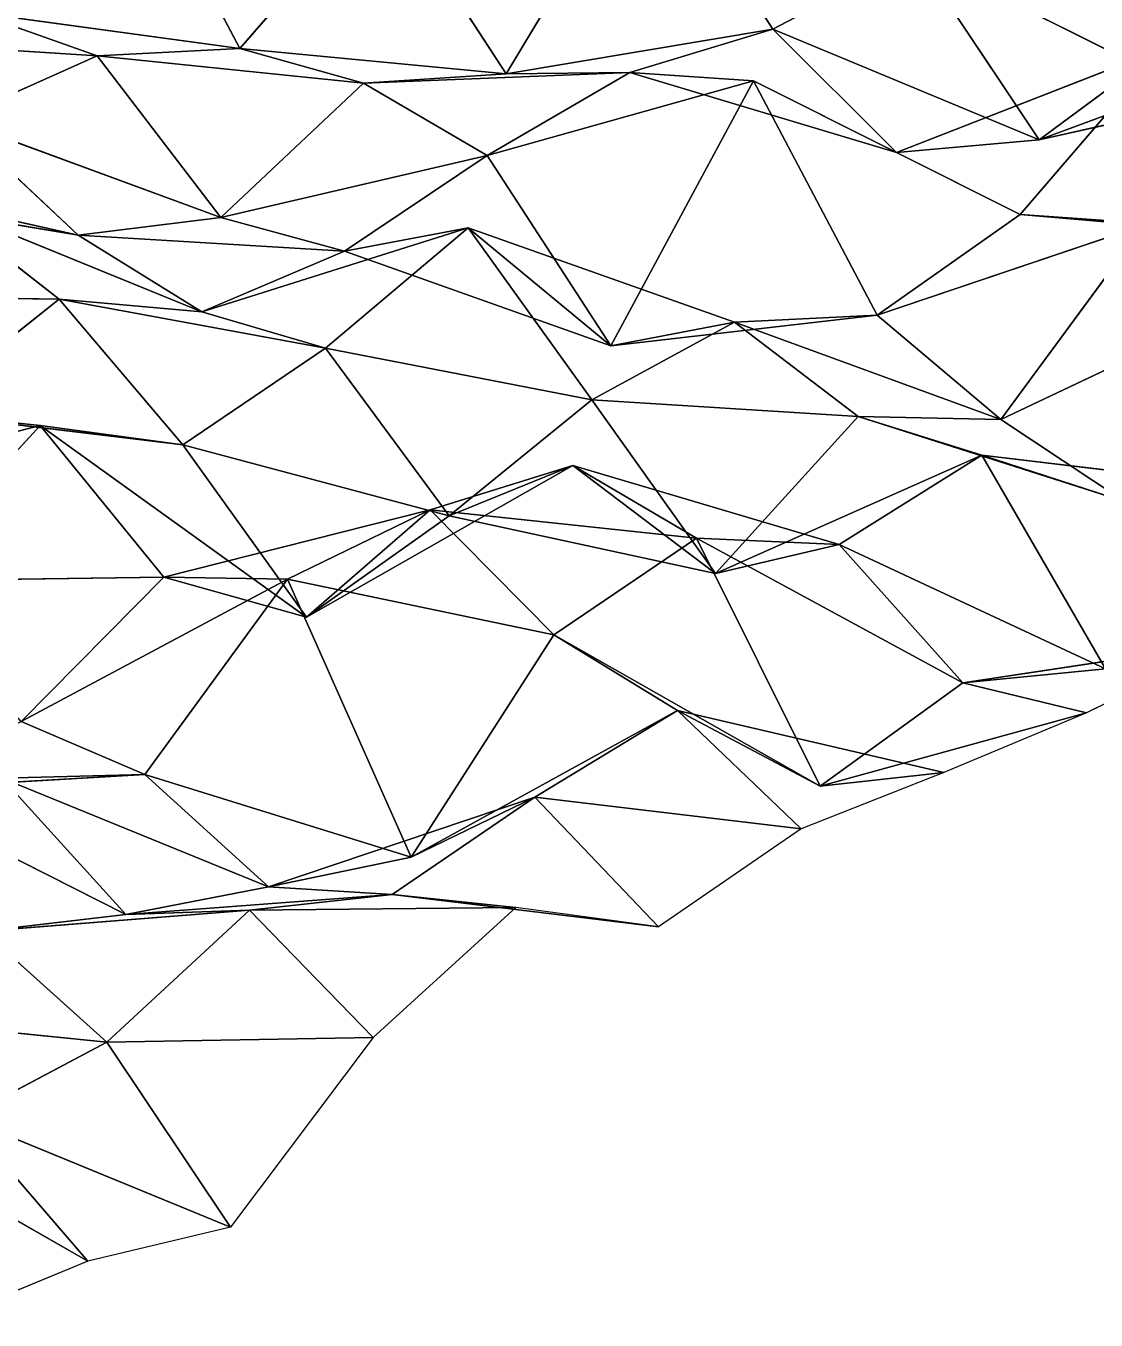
# Model space of a CAD drawing. Header units: metres. Extents: x -3703 to 431, y -1555 to 134.
# Drawn here: x -862.7 to -762.1, y -479.2 to -357.5 of the extents above; entities that cross this region are included whole.
import ezdxf

# ---------------------------------------------------------------- set-up
doc = ezdxf.new("R2010")
doc.units = ezdxf.units.M

msp = doc.modelspace()

# ---------------------------------------------------------------- linework, layer by layer
for p, q in [((-854.17804, -337.59613, -2454.093), (-842.5504, -359.66296, -2489.4854)), ((-842.5504, -359.66296, -2489.4854), (-854.17804, -337.59613, -2454.093)), ((-804.0901, -339.72977, -2479.2786), (-817.5065, -362.02942, -2501.7874)), ((-817.5065, -362.02942, -2501.7874), (-804.0901, -339.72977, -2479.2786)), ((-804.0901, -339.72977, -2479.2786), (-792.4625, -357.84482, -2515.5544)), ((-792.4625, -357.84482, -2515.5544), (-804.0901, -339.72977, -2479.2786)), ((-829.13403, -344.16794, -2465.4548), (-842.5504, -359.66296, -2489.4854)), ((-842.5504, -359.66296, -2489.4854), (-829.13403, -344.16794, -2465.4548)), ((-829.13403, -344.16794, -2465.4548), (-817.5065, -362.02942, -2501.7874)), ((-817.5065, -362.02942, -2501.7874), (-829.13403, -344.16794, -2465.4548)), ((-779.04614, -350.78363, -2489.638), (-792.4625, -357.84482, -2515.5544)), ((-792.4625, -357.84482, -2515.5544), (-779.04614, -350.78363, -2489.638)), ((-754.0022, -363.28342, -2499.674), (-779.04614, -350.78363, -2489.638)), ((-779.04614, -350.78363, -2489.638), (-767.4186, -368.21982, -2526.0657)), ((-767.4186, -368.21982, -2526.0657), (-779.04614, -350.78363, -2489.638)), ((-779.04614, -350.78363, -2489.638), (-754.0022, -363.28342, -2499.674)), ((-842.5504, -359.66296, -2489.4854), (-867.5944, -356.24582, -2477.4182)), ((-867.5944, -356.24582, -2477.4182), (-855.9668, -360.33994, -2516.8296)), ((-855.9668, -360.33994, -2516.8296), (-867.5944, -356.24582, -2477.4182)), ((-867.5944, -356.24582, -2477.4182), (-842.5504, -359.66296, -2489.4854)), ((-855.9668, -360.33994, -2516.8296), (-881.0108, -358.7479, -2504.3545)), ((-881.0108, -358.7479, -2504.3545), (-855.9668, -360.33994, -2516.8296)), ((-792.4625, -357.84482, -2515.5544), (-817.5065, -362.02942, -2501.7874)), ((-817.5065, -362.02942, -2501.7874), (-792.4625, -357.84482, -2515.5544)), ((-792.4625, -357.84482, -2515.5544), (-805.8789, -361.9042, -2542.1423)), ((-805.8789, -361.9042, -2542.1423), (-792.4625, -357.84482, -2515.5544)), ((-767.4186, -368.21982, -2526.0657), (-792.4625, -357.84482, -2515.5544)), ((-792.4625, -357.84482, -2515.5544), (-780.83496, -369.43094, -2553.2905)), ((-780.83496, -369.43094, -2553.2905), (-792.4625, -357.84482, -2515.5544)), ((-792.4625, -357.84482, -2515.5544), (-767.4186, -368.21982, -2526.0657)), ((-842.5504, -359.66296, -2489.4854), (-855.9668, -360.33994, -2516.8296)), ((-855.9668, -360.33994, -2516.8296), (-842.5504, -359.66296, -2489.4854)), ((-817.5065, -362.02942, -2501.7874), (-842.5504, -359.66296, -2489.4854)), ((-842.5504, -359.66296, -2489.4854), (-830.92285, -362.923, -2529.0833)), ((-830.92285, -362.923, -2529.0833), (-842.5504, -359.66296, -2489.4854)), ((-842.5504, -359.66296, -2489.4854), (-817.5065, -362.02942, -2501.7874)), ((-755.79095, -359.6537, -2568.3079), (-780.83496, -369.43094, -2553.2905)), ((-780.83496, -369.43094, -2553.2905), (-755.79095, -359.6537, -2568.3079)), ((-755.79095, -359.6537, -2568.3079), (-769.20734, -375.2368, -2592.3188)), ((-769.20734, -375.2368, -2592.3188), (-755.79095, -359.6537, -2568.3079)), ((-767.4186, -368.21982, -2526.0657), (-755.79095, -359.6537, -2568.3079)), ((-755.79095, -359.6537, -2568.3079), (-767.4186, -368.21982, -2526.0657)), ((-855.9668, -360.33994, -2516.8296), (-869.3832, -366.3364, -2542.9841)), ((-869.3832, -366.3364, -2542.9841), (-855.9668, -360.33994, -2516.8296)), ((-830.92285, -362.923, -2529.0833), (-855.9668, -360.33994, -2516.8296)), ((-855.9668, -360.33994, -2516.8296), (-844.33923, -375.5303, -2553.7595)), ((-844.33923, -375.5303, -2553.7595), (-855.9668, -360.33994, -2516.8296)), ((-855.9668, -360.33994, -2516.8296), (-830.92285, -362.923, -2529.0833)), ((-805.8789, -361.9042, -2542.1423), (-830.92285, -362.923, -2529.0833)), ((-830.92285, -362.923, -2529.0833), (-805.8789, -361.9042, -2542.1423)), ((-817.5065, -362.02942, -2501.7874), (-830.92285, -362.923, -2529.0833)), ((-830.92285, -362.923, -2529.0833), (-817.5065, -362.02942, -2501.7874)), ((-805.8789, -361.9042, -2542.1423), (-819.2953, -369.71945, -2567.8901)), ((-819.2953, -369.71945, -2567.8901), (-805.8789, -361.9042, -2542.1423)), ((-817.5065, -362.02942, -2501.7874), (-805.8789, -361.9042, -2542.1423)), ((-805.8789, -361.9042, -2542.1423), (-817.5065, -362.02942, -2501.7874)), ((-780.83496, -369.43094, -2553.2905), (-805.8789, -361.9042, -2542.1423)), ((-805.8789, -361.9042, -2542.1423), (-794.25134, -362.69846, -2582.2913)), ((-794.25134, -362.69846, -2582.2913), (-805.8789, -361.9042, -2542.1423)), ((-805.8789, -361.9042, -2542.1423), (-780.83496, -369.43094, -2553.2905)), ((-830.92285, -362.923, -2529.0833), (-844.33923, -375.5303, -2553.7595)), ((-844.33923, -375.5303, -2553.7595), (-830.92285, -362.923, -2529.0833)), ((-830.92285, -362.923, -2529.0833), (-819.2953, -369.71945, -2567.8901)), ((-819.2953, -369.71945, -2567.8901), (-830.92285, -362.923, -2529.0833)), ((-794.25134, -362.69846, -2582.2913), (-819.2953, -369.71945, -2567.8901)), ((-819.2953, -369.71945, -2567.8901), (-794.25134, -362.69846, -2582.2913)), ((-794.25134, -362.69846, -2582.2913), (-807.66785, -387.58334, -2604.2224)), ((-807.66785, -387.58334, -2604.2224), (-794.25134, -362.69846, -2582.2913)), ((-780.83496, -369.43094, -2553.2905), (-794.25134, -362.69846, -2582.2913)), ((-769.20734, -375.2368, -2592.3188), (-794.25134, -362.69846, -2582.2913)), ((-794.25134, -362.69846, -2582.2913), (-780.83496, -369.43094, -2553.2905)), ((-794.25134, -362.69846, -2582.2913), (-782.62384, -384.71384, -2617.6953)), ((-782.62384, -384.71384, -2617.6953), (-794.25134, -362.69846, -2582.2913)), ((-794.25134, -362.69846, -2582.2913), (-769.20734, -375.2368, -2592.3188)), ((-742.3746, -362.64334, -2540.1438), (-767.4186, -368.21982, -2526.0657)), ((-767.4186, -368.21982, -2526.0657), (-742.3746, -362.64334, -2540.1438)), ((-754.0022, -363.28342, -2499.674), (-767.4186, -368.21982, -2526.0657)), ((-767.4186, -368.21982, -2526.0657), (-754.0022, -363.28342, -2499.674)), ((-844.33923, -375.5303, -2553.7595), (-869.3832, -366.3364, -2542.9841)), ((-869.3832, -366.3364, -2542.9841), (-857.75574, -377.18893, -2580.8843)), ((-857.75574, -377.18893, -2580.8843), (-869.3832, -366.3364, -2542.9841)), ((-869.3832, -366.3364, -2542.9841), (-844.33923, -375.5303, -2553.7595)), ((-767.4186, -368.21982, -2526.0657), (-780.83496, -369.43094, -2553.2905)), ((-780.83496, -369.43094, -2553.2905), (-767.4186, -368.21982, -2526.0657)), ((-819.2953, -369.71945, -2567.8901), (-844.33923, -375.5303, -2553.7595)), ((-844.33923, -375.5303, -2553.7595), (-819.2953, -369.71945, -2567.8901)), ((-819.2953, -369.71945, -2567.8901), (-832.7118, -378.68698, -2593.3804)), ((-832.7118, -378.68698, -2593.3804), (-819.2953, -369.71945, -2567.8901)), ((-819.2953, -369.71945, -2567.8901), (-807.66785, -387.58334, -2604.2224)), ((-807.66785, -387.58334, -2604.2224), (-819.2953, -369.71945, -2567.8901)), ((-780.83496, -369.43094, -2553.2905), (-769.20734, -375.2368, -2592.3188)), ((-769.20734, -375.2368, -2592.3188), (-780.83496, -369.43094, -2553.2905)), ((-857.75574, -377.18893, -2580.8843), (-882.7997, -373.0178, -2568.9856)), ((-882.7997, -373.0178, -2568.9856), (-857.75574, -377.18893, -2580.8843)), ((-857.75574, -377.18893, -2580.8843), (-871.1721, -374.20016, -2609.0479)), ((-846.1282, -384.41617, -2619.5947), (-871.1721, -374.20016, -2609.0479)), ((-871.1721, -374.20016, -2609.0479), (-857.75574, -377.18893, -2580.8843)), ((-871.1721, -374.20016, -2609.0479), (-859.54456, -383.2029, -2647.3616)), ((-859.54456, -383.2029, -2647.3616), (-871.1721, -374.20016, -2609.0479)), ((-871.1721, -374.20016, -2609.0479), (-846.1282, -384.41617, -2619.5947)), ((-844.33923, -375.5303, -2553.7595), (-857.75574, -377.18893, -2580.8843)), ((-857.75574, -377.18893, -2580.8843), (-844.33923, -375.5303, -2553.7595)), ((-844.33923, -375.5303, -2553.7595), (-832.7118, -378.68698, -2593.3804)), ((-832.7118, -378.68698, -2593.3804), (-844.33923, -375.5303, -2553.7595)), ((-769.20734, -375.2368, -2592.3188), (-782.62384, -384.71384, -2617.6953)), ((-782.62384, -384.71384, -2617.6953), (-769.20734, -375.2368, -2592.3188)), ((-744.1634, -377.06808, -2604.7405), (-769.20734, -375.2368, -2592.3188)), ((-769.20734, -375.2368, -2592.3188), (-757.5799, -376.25034, -2632.419)), ((-757.5799, -376.25034, -2632.419), (-769.20734, -375.2368, -2592.3188)), ((-769.20734, -375.2368, -2592.3188), (-744.1634, -377.06808, -2604.7405)), ((-821.0842, -376.50058, -2634.1958), (-846.1282, -384.41617, -2619.5947)), ((-846.1282, -384.41617, -2619.5947), (-821.0842, -376.50058, -2634.1958)), ((-821.0842, -376.50058, -2634.1958), (-834.5006, -387.8193, -2659.1606)), ((-834.5006, -387.8193, -2659.1606), (-821.0842, -376.50058, -2634.1958)), ((-832.7118, -378.68698, -2593.3804), (-821.0842, -376.50058, -2634.1958)), ((-821.0842, -376.50058, -2634.1958), (-832.7118, -378.68698, -2593.3804)), ((-807.66785, -387.58334, -2604.2224), (-821.0842, -376.50058, -2634.1958)), ((-796.0402, -385.3815, -2645.0413), (-821.0842, -376.50058, -2634.1958)), ((-821.0842, -376.50058, -2634.1958), (-807.66785, -387.58334, -2604.2224)), ((-821.0842, -376.50058, -2634.1958), (-809.4566, -392.68643, -2670.9033)), ((-809.4566, -392.68643, -2670.9033), (-821.0842, -376.50058, -2634.1958)), ((-821.0842, -376.50058, -2634.1958), (-796.0402, -385.3815, -2645.0413)), ((-757.5799, -376.25034, -2632.419), (-782.62384, -384.71384, -2617.6953)), ((-782.62384, -384.71384, -2617.6953), (-757.5799, -376.25034, -2632.419)), ((-757.5799, -376.25034, -2632.419), (-770.9963, -394.5325, -2655.8262)), ((-770.9963, -394.5325, -2655.8262), (-757.5799, -376.25034, -2632.419)), ((-832.7118, -378.68698, -2593.3804), (-857.75574, -377.18893, -2580.8843)), ((-857.75574, -377.18893, -2580.8843), (-846.1282, -384.41617, -2619.5947)), ((-846.1282, -384.41617, -2619.5947), (-857.75574, -377.18893, -2580.8843)), ((-857.75574, -377.18893, -2580.8843), (-832.7118, -378.68698, -2593.3804)), ((-832.7118, -378.68698, -2593.3804), (-846.1282, -384.41617, -2619.5947)), ((-846.1282, -384.41617, -2619.5947), (-832.7118, -378.68698, -2593.3804)), ((-807.66785, -387.58334, -2604.2224), (-832.7118, -378.68698, -2593.3804)), ((-832.7118, -378.68698, -2593.3804), (-807.66785, -387.58334, -2604.2224)), ((-859.54456, -383.2029, -2647.3616), (-884.5885, -382.88937, -2634.6006)), ((-884.5885, -382.88937, -2634.6006), (-859.54456, -383.2029, -2647.3616)), ((-745.9523, -382.6395, -2671.317), (-770.9963, -394.5325, -2655.8262)), ((-770.9963, -394.5325, -2655.8262), (-745.9523, -382.6395, -2671.317)), ((-859.54456, -383.2029, -2647.3616), (-872.96094, -393.87802, -2672.47)), ((-872.96094, -393.87802, -2672.47), (-859.54456, -383.2029, -2647.3616)), ((-846.1282, -384.41617, -2619.5947), (-859.54456, -383.2029, -2647.3616)), ((-834.5006, -387.8193, -2659.1606), (-859.54456, -383.2029, -2647.3616)), ((-859.54456, -383.2029, -2647.3616), (-846.1282, -384.41617, -2619.5947)), ((-859.54456, -383.2029, -2647.3616), (-847.917, -396.90488, -2684.6243)), ((-847.917, -396.90488, -2684.6243), (-859.54456, -383.2029, -2647.3616)), ((-859.54456, -383.2029, -2647.3616), (-834.5006, -387.8193, -2659.1606)), ((-846.1282, -384.41617, -2619.5947), (-834.5006, -387.8193, -2659.1606)), ((-834.5006, -387.8193, -2659.1606), (-846.1282, -384.41617, -2619.5947)), ((-796.0402, -385.3815, -2645.0413), (-809.4566, -392.68643, -2670.9033)), ((-809.4566, -392.68643, -2670.9033), (-796.0402, -385.3815, -2645.0413)), ((-782.62384, -384.71384, -2617.6953), (-807.66785, -387.58334, -2604.2224)), ((-807.66785, -387.58334, -2604.2224), (-782.62384, -384.71384, -2617.6953)), ((-807.66785, -387.58334, -2604.2224), (-796.0402, -385.3815, -2645.0413)), ((-796.0402, -385.3815, -2645.0413), (-807.66785, -387.58334, -2604.2224)), ((-782.62384, -384.71384, -2617.6953), (-796.0402, -385.3815, -2645.0413)), ((-796.0402, -385.3815, -2645.0413), (-782.62384, -384.71384, -2617.6953)), ((-770.9963, -394.5325, -2655.8262), (-796.0402, -385.3815, -2645.0413)), ((-796.0402, -385.3815, -2645.0413), (-784.41266, -394.2286, -2683.39)), ((-784.41266, -394.2286, -2683.39), (-796.0402, -385.3815, -2645.0413)), ((-796.0402, -385.3815, -2645.0413), (-770.9963, -394.5325, -2655.8262)), ((-782.62384, -384.71384, -2617.6953), (-770.9963, -394.5325, -2655.8262)), ((-770.9963, -394.5325, -2655.8262), (-782.62384, -384.71384, -2617.6953)), ((-834.5006, -387.8193, -2659.1606), (-847.917, -396.90488, -2684.6243)), ((-847.917, -396.90488, -2684.6243), (-834.5006, -387.8193, -2659.1606)), ((-809.4566, -392.68643, -2670.9033), (-834.5006, -387.8193, -2659.1606)), ((-834.5006, -387.8193, -2659.1606), (-822.873, -403.5756, -2695.9639)), ((-822.873, -403.5756, -2695.9639), (-834.5006, -387.8193, -2659.1606)), ((-834.5006, -387.8193, -2659.1606), (-809.4566, -392.68643, -2670.9033)), ((-809.4566, -392.68643, -2670.9033), (-822.873, -403.5756, -2695.9639)), ((-822.873, -403.5756, -2695.9639), (-809.4566, -392.68643, -2670.9033)), ((-784.41266, -394.2286, -2683.39), (-809.4566, -392.68643, -2670.9033)), ((-809.4566, -392.68643, -2670.9033), (-797.82904, -408.99466, -2707.5833)), ((-797.82904, -408.99466, -2707.5833), (-809.4566, -392.68643, -2670.9033)), ((-809.4566, -392.68643, -2670.9033), (-784.41266, -394.2286, -2683.39)), ((-847.917, -396.90488, -2684.6243), (-872.96094, -393.87802, -2672.47)), ((-872.96094, -393.87802, -2672.47), (-861.3335, -395.09738, -2712.524)), ((-861.3335, -395.09738, -2712.524), (-872.96094, -393.87802, -2672.47)), ((-872.96094, -393.87802, -2672.47), (-847.917, -396.90488, -2684.6243)), ((-861.3335, -395.09738, -2712.524), (-886.37744, -401.5148, -2698.2578)), ((-886.37744, -401.5148, -2698.2578), (-861.3335, -395.09738, -2712.524)), ((-861.3335, -395.09738, -2712.524), (-874.7499, -409.69717, -2736.755)), ((-874.7499, -409.69717, -2736.755), (-861.3335, -395.09738, -2712.524)), ((-847.917, -396.90488, -2684.6243), (-861.3335, -395.09738, -2712.524)), ((-836.2895, -413.1008, -2721.3296), (-861.3335, -395.09738, -2712.524)), ((-861.3335, -395.09738, -2712.524), (-847.917, -396.90488, -2684.6243)), ((-861.3335, -395.09738, -2712.524), (-849.7059, -409.3315, -2749.6677)), ((-849.7059, -409.3315, -2749.6677), (-861.3335, -395.09738, -2712.524)), ((-861.3335, -395.09738, -2712.524), (-836.2895, -413.1008, -2721.3296)), ((-784.41266, -394.2286, -2683.39), (-797.82904, -408.99466, -2707.5833)), ((-797.82904, -408.99466, -2707.5833), (-784.41266, -394.2286, -2683.39)), ((-770.9963, -394.5325, -2655.8262), (-784.41266, -394.2286, -2683.39)), ((-759.36865, -402.23062, -2694.4316), (-784.41266, -394.2286, -2683.39)), ((-784.41266, -394.2286, -2683.39), (-770.9963, -394.5325, -2655.8262)), ((-784.41266, -394.2286, -2683.39), (-772.78503, -397.8632, -2722.9036)), ((-772.78503, -397.8632, -2722.9036), (-784.41266, -394.2286, -2683.39)), ((-784.41266, -394.2286, -2683.39), (-759.36865, -402.23062, -2694.4316)), ((-770.9963, -394.5325, -2655.8262), (-759.36865, -402.23062, -2694.4316)), ((-759.36865, -402.23062, -2694.4316), (-770.9963, -394.5325, -2655.8262)), ((-822.873, -403.5756, -2695.9639), (-847.917, -396.90488, -2684.6243)), ((-847.917, -396.90488, -2684.6243), (-836.2895, -413.1008, -2721.3296)), ((-836.2895, -413.1008, -2721.3296), (-847.917, -396.90488, -2684.6243)), ((-847.917, -396.90488, -2684.6243), (-822.873, -403.5756, -2695.9639)), ((-811.24554, -398.83145, -2737.3516), (-836.2895, -413.1008, -2721.3296)), ((-836.2895, -413.1008, -2721.3296), (-811.24554, -398.83145, -2737.3516)), ((-811.24554, -398.83145, -2737.3516), (-824.6619, -403.02554, -2763.909)), ((-824.6619, -403.02554, -2763.909), (-811.24554, -398.83145, -2737.3516)), ((-822.873, -403.5756, -2695.9639), (-811.24554, -398.83145, -2737.3516)), ((-811.24554, -398.83145, -2737.3516), (-822.873, -403.5756, -2695.9639)), ((-797.82904, -408.99466, -2707.5833), (-811.24554, -398.83145, -2737.3516)), ((-786.20154, -406.2628, -2748.521), (-811.24554, -398.83145, -2737.3516)), ((-811.24554, -398.83145, -2737.3516), (-797.82904, -408.99466, -2707.5833)), ((-811.24554, -398.83145, -2737.3516), (-799.6179, -405.6893, -2776.1445)), ((-799.6179, -405.6893, -2776.1445), (-811.24554, -398.83145, -2737.3516)), ((-811.24554, -398.83145, -2737.3516), (-786.20154, -406.2628, -2748.521)), ((-772.78503, -397.8632, -2722.9036), (-797.82904, -408.99466, -2707.5833)), ((-797.82904, -408.99466, -2707.5833), (-772.78503, -397.8632, -2722.9036)), ((-772.78503, -397.8632, -2722.9036), (-786.20154, -406.2628, -2748.521)), ((-786.20154, -406.2628, -2748.521), (-772.78503, -397.8632, -2722.9036)), ((-759.36865, -402.23062, -2694.4316), (-772.78503, -397.8632, -2722.9036)), ((-747.7411, -400.86813, -2735.063), (-772.78503, -397.8632, -2722.9036)), ((-772.78503, -397.8632, -2722.9036), (-759.36865, -402.23062, -2694.4316)), ((-772.78503, -397.8632, -2722.9036), (-761.1576, -417.95578, -2758.7375)), ((-761.1576, -417.95578, -2758.7375), (-772.78503, -397.8632, -2722.9036)), ((-772.78503, -397.8632, -2722.9036), (-747.7411, -400.86813, -2735.063)), ((-824.6619, -403.02554, -2763.909), (-849.7059, -409.3315, -2749.6677)), ((-849.7059, -409.3315, -2749.6677), (-824.6619, -403.02554, -2763.909)), ((-824.6619, -403.02554, -2763.909), (-838.0783, -409.53073, -2789.95)), ((-838.0783, -409.53073, -2789.95), (-824.6619, -403.02554, -2763.909)), ((-836.2895, -413.1008, -2721.3296), (-824.6619, -403.02554, -2763.909)), ((-824.6619, -403.02554, -2763.909), (-836.2895, -413.1008, -2721.3296)), ((-822.873, -403.5756, -2695.9639), (-836.2895, -413.1008, -2721.3296)), ((-836.2895, -413.1008, -2721.3296), (-822.873, -403.5756, -2695.9639)), ((-799.6179, -405.6893, -2776.1445), (-824.6619, -403.02554, -2763.909)), ((-824.6619, -403.02554, -2763.909), (-813.0343, -414.7482, -2801.6145)), ((-813.0343, -414.7482, -2801.6145), (-824.6619, -403.02554, -2763.909)), ((-824.6619, -403.02554, -2763.909), (-799.6179, -405.6893, -2776.1445)), ((-797.82904, -408.99466, -2707.5833), (-822.873, -403.5756, -2695.9639)), ((-822.873, -403.5756, -2695.9639), (-797.82904, -408.99466, -2707.5833)), ((-799.6179, -405.6893, -2776.1445), (-813.0343, -414.7482, -2801.6145)), ((-813.0343, -414.7482, -2801.6145), (-799.6179, -405.6893, -2776.1445)), ((-786.20154, -406.2628, -2748.521), (-799.6179, -405.6893, -2776.1445)), ((-774.574, -419.2723, -2785.9385), (-799.6179, -405.6893, -2776.1445)), ((-799.6179, -405.6893, -2776.1445), (-786.20154, -406.2628, -2748.521)), ((-799.6179, -405.6893, -2776.1445), (-787.99036, -428.97275, -2811.2651)), ((-787.99036, -428.97275, -2811.2651), (-799.6179, -405.6893, -2776.1445)), ((-799.6179, -405.6893, -2776.1445), (-774.574, -419.2723, -2785.9385)), ((-797.82904, -408.99466, -2707.5833), (-786.20154, -406.2628, -2748.521)), ((-786.20154, -406.2628, -2748.521), (-797.82904, -408.99466, -2707.5833)), ((-761.1576, -417.95578, -2758.7375), (-786.20154, -406.2628, -2748.521)), ((-786.20154, -406.2628, -2748.521), (-774.574, -419.2723, -2785.9385)), ((-774.574, -419.2723, -2785.9385), (-786.20154, -406.2628, -2748.521)), ((-786.20154, -406.2628, -2748.521), (-761.1576, -417.95578, -2758.7375)), ((-849.7059, -409.3315, -2749.6677), (-874.7499, -409.69717, -2736.755)), ((-874.7499, -409.69717, -2736.755), (-849.7059, -409.3315, -2749.6677)), ((-849.7059, -409.3315, -2749.6677), (-863.12225, -422.89334, -2774.1309)), ((-863.12225, -422.89334, -2774.1309), (-849.7059, -409.3315, -2749.6677)), ((-838.0783, -409.53073, -2789.95), (-863.12225, -422.89334, -2774.1309)), ((-863.12225, -422.89334, -2774.1309), (-838.0783, -409.53073, -2789.95)), ((-838.0783, -409.53073, -2789.95), (-851.4947, -427.9, -2813.338)), ((-851.4947, -427.9, -2813.338), (-838.0783, -409.53073, -2789.95)), ((-836.2895, -413.1008, -2721.3296), (-849.7059, -409.3315, -2749.6677)), ((-849.7059, -409.3315, -2749.6677), (-836.2895, -413.1008, -2721.3296)), ((-849.7059, -409.3315, -2749.6677), (-838.0783, -409.53073, -2789.95)), ((-838.0783, -409.53073, -2789.95), (-849.7059, -409.3315, -2749.6677)), ((-813.0343, -414.7482, -2801.6145), (-838.0783, -409.53073, -2789.95)), ((-838.0783, -409.53073, -2789.95), (-826.4507, -435.6566, -2824.4346)), ((-826.4507, -435.6566, -2824.4346), (-838.0783, -409.53073, -2789.95)), ((-838.0783, -409.53073, -2789.95), (-813.0343, -414.7482, -2801.6145)), ((-813.0343, -414.7482, -2801.6145), (-826.4507, -435.6566, -2824.4346)), ((-826.4507, -435.6566, -2824.4346), (-813.0343, -414.7482, -2801.6145)), ((-787.99036, -428.97275, -2811.2651), (-813.0343, -414.7482, -2801.6145)), ((-813.0343, -414.7482, -2801.6145), (-801.40674, -421.86136, -2840.3506)), ((-801.40674, -421.86136, -2840.3506), (-813.0343, -414.7482, -2801.6145)), ((-813.0343, -414.7482, -2801.6145), (-787.99036, -428.97275, -2811.2651)), ((-749.53, -415.48117, -2799.6174), (-774.574, -419.2723, -2785.9385)), ((-774.574, -419.2723, -2785.9385), (-749.53, -415.48117, -2799.6174)), ((-749.53, -415.48117, -2799.6174), (-762.9464, -422.09995, -2825.633)), ((-761.1576, -417.95578, -2758.7375), (-774.574, -419.2723, -2785.9385)), ((-774.574, -419.2723, -2785.9385), (-761.1576, -417.95578, -2758.7375)), ((-774.574, -419.2723, -2785.9385), (-787.99036, -428.97275, -2811.2651)), ((-787.99036, -428.97275, -2811.2651), (-774.574, -419.2723, -2785.9385)), ((-774.574, -419.2723, -2785.9385), (-762.9464, -422.09995, -2825.633)), ((-762.9464, -422.09995, -2825.633), (-774.574, -419.2723, -2785.9385)), ((-801.40674, -421.86136, -2840.3506), (-826.4507, -435.6566, -2824.4346)), ((-826.4507, -435.6566, -2824.4346), (-801.40674, -421.86136, -2840.3506)), ((-801.40674, -421.86136, -2840.3506), (-814.8231, -430.01236, -2866.0232)), ((-814.8231, -430.01236, -2866.0232), (-801.40674, -421.86136, -2840.3506)), ((-787.99036, -428.97275, -2811.2651), (-801.40674, -421.86136, -2840.3506)), ((-776.3628, -427.70486, -2851.875), (-801.40674, -421.86136, -2840.3506)), ((-801.40674, -421.86136, -2840.3506), (-787.99036, -428.97275, -2811.2651)), ((-801.40674, -421.86136, -2840.3506), (-789.7792, -432.99533, -2878.1875)), ((-789.7792, -432.99533, -2878.1875), (-801.40674, -421.86136, -2840.3506)), ((-801.40674, -421.86136, -2840.3506), (-776.3628, -427.70486, -2851.875)), ((-762.9464, -422.09995, -2825.633), (-787.99036, -428.97275, -2811.2651)), ((-787.99036, -428.97275, -2811.2651), (-762.9464, -422.09995, -2825.633)), ((-762.9464, -422.09995, -2825.633), (-776.3628, -427.70486, -2851.875)), ((-863.12225, -422.89334, -2774.1309), (-851.4947, -427.9, -2813.338)), ((-851.4947, -427.9, -2813.338), (-863.12225, -422.89334, -2774.1309)), ((-851.4947, -427.9, -2813.338), (-876.53864, -429.32022, -2800.189)), ((-876.53864, -429.32022, -2800.189), (-851.4947, -427.9, -2813.338)), ((-851.4947, -427.9, -2813.338), (-864.9111, -428.2451, -2840.756)), ((-864.9111, -428.2451, -2840.756), (-851.4947, -427.9, -2813.338)), ((-826.4507, -435.6566, -2824.4346), (-851.4947, -427.9, -2813.338)), ((-851.4947, -427.9, -2813.338), (-839.86707, -438.4413, -2851.3074)), ((-839.86707, -438.4413, -2851.3074), (-851.4947, -427.9, -2813.338)), ((-851.4947, -427.9, -2813.338), (-826.4507, -435.6566, -2824.4346)), ((-776.3628, -427.70486, -2851.875), (-789.7792, -432.99533, -2878.1875)), ((-787.99036, -428.97275, -2811.2651), (-776.3628, -427.70486, -2851.875)), ((-776.3628, -427.70486, -2851.875), (-787.99036, -428.97275, -2811.2651)), ((-853.28357, -441.03787, -2878.2222), (-878.3276, -428.39505, -2868.218)), ((-878.3276, -428.39505, -2868.218), (-853.28357, -441.03787, -2878.2222)), ((-839.86707, -438.4413, -2851.3074), (-864.9111, -428.2451, -2840.756)), ((-864.9111, -428.2451, -2840.756), (-853.28357, -441.03787, -2878.2222)), ((-853.28357, -441.03787, -2878.2222), (-864.9111, -428.2451, -2840.756)), ((-864.9111, -428.2451, -2840.756), (-839.86707, -438.4413, -2851.3074)), ((-814.8231, -430.01236, -2866.0232), (-839.86707, -438.4413, -2851.3074)), ((-839.86707, -438.4413, -2851.3074), (-814.8231, -430.01236, -2866.0232)), ((-814.8231, -430.01236, -2866.0232), (-828.2396, -439.16562, -2891.4722)), ((-828.2396, -439.16562, -2891.4722), (-814.8231, -430.01236, -2866.0232)), ((-826.4507, -435.6566, -2824.4346), (-814.8231, -430.01236, -2866.0232)), ((-814.8231, -430.01236, -2866.0232), (-826.4507, -435.6566, -2824.4346)), ((-789.7792, -432.99533, -2878.1875), (-814.8231, -430.01236, -2866.0232)), ((-814.8231, -430.01236, -2866.0232), (-803.1957, -442.21616, -2903.6213)), ((-803.1957, -442.21616, -2903.6213), (-814.8231, -430.01236, -2866.0232)), ((-814.8231, -430.01236, -2866.0232), (-789.7792, -432.99533, -2878.1875)), ((-789.7792, -432.99533, -2878.1875), (-803.1957, -442.21616, -2903.6213)), ((-826.4507, -435.6566, -2824.4346), (-839.86707, -438.4413, -2851.3074)), ((-839.86707, -438.4413, -2851.3074), (-826.4507, -435.6566, -2824.4346)), ((-839.86707, -438.4413, -2851.3074), (-853.28357, -441.03787, -2878.2222)), ((-853.28357, -441.03787, -2878.2222), (-839.86707, -438.4413, -2851.3074)), ((-839.86707, -438.4413, -2851.3074), (-828.2396, -439.16562, -2891.4722)), ((-828.2396, -439.16562, -2891.4722), (-839.86707, -438.4413, -2851.3074)), ((-828.2396, -439.16562, -2891.4722), (-853.28357, -441.03787, -2878.2222)), ((-853.28357, -441.03787, -2878.2222), (-828.2396, -439.16562, -2891.4722)), ((-828.2396, -439.16562, -2891.4722), (-841.656, -440.63223, -2918.6394)), ((-841.656, -440.63223, -2918.6394), (-828.2396, -439.16562, -2891.4722)), ((-803.1957, -442.21616, -2903.6213), (-828.2396, -439.16562, -2891.4722)), ((-828.2396, -439.16562, -2891.4722), (-816.61206, -440.37924, -2931.5273)), ((-816.61206, -440.37924, -2931.5273), (-828.2396, -439.16562, -2891.4722)), ((-828.2396, -439.16562, -2891.4722), (-803.1957, -442.21616, -2903.6213)), ((-841.656, -440.63223, -2918.6394), (-866.69995, -442.61356, -2905.3652)), ((-866.69995, -442.61356, -2905.3652), (-841.656, -440.63223, -2918.6394)), ((-853.28357, -441.03787, -2878.2222), (-866.69995, -442.61356, -2905.3652)), ((-866.69995, -442.61356, -2905.3652), (-853.28357, -441.03787, -2878.2222)), ((-841.656, -440.63223, -2918.6394), (-855.0724, -453.05862, -2943.3564)), ((-855.0724, -453.05862, -2943.3564), (-841.656, -440.63223, -2918.6394)), ((-853.28357, -441.03787, -2878.2222), (-841.656, -440.63223, -2918.6394)), ((-841.656, -440.63223, -2918.6394), (-853.28357, -441.03787, -2878.2222)), ((-816.61206, -440.37924, -2931.5273), (-841.656, -440.63223, -2918.6394)), ((-841.656, -440.63223, -2918.6394), (-816.61206, -440.37924, -2931.5273)), ((-841.656, -440.63223, -2918.6394), (-830.02844, -452.61484, -2956.2869)), ((-830.02844, -452.61484, -2956.2869), (-841.656, -440.63223, -2918.6394)), ((-816.61206, -440.37924, -2931.5273), (-830.02844, -452.61484, -2956.2869)), ((-803.1957, -442.21616, -2903.6213), (-816.61206, -440.37924, -2931.5273)), ((-866.69995, -442.61356, -2905.3652), (-855.0724, -453.05862, -2943.3564)), ((-855.0724, -453.05862, -2943.3564), (-866.69995, -442.61356, -2905.3652)), ((-855.0724, -453.05862, -2943.3564), (-880.11633, -450.5046, -2931.0964)), ((-880.11633, -450.5046, -2931.0964), (-855.0724, -453.05862, -2943.3564)), ((-855.0724, -453.05862, -2943.3564), (-868.4888, -460.14706, -2969.2668)), ((-868.4888, -460.14706, -2969.2668), (-855.0724, -453.05862, -2943.3564)), ((-830.02844, -452.61484, -2956.2869), (-855.0724, -453.05862, -2943.3564)), ((-855.0724, -453.05862, -2943.3564), (-830.02844, -452.61484, -2956.2869)), ((-855.0724, -453.05862, -2943.3564), (-843.4448, -470.42258, -2979.8003)), ((-843.4448, -470.42258, -2979.8003), (-855.0724, -453.05862, -2943.3564)), ((-830.02844, -452.61484, -2956.2869), (-843.4448, -470.42258, -2979.8003)), ((-856.8613, -473.624, -3006.58), (-881.9053, -459.28366, -2996.9556)), ((-881.9053, -459.28366, -2996.9556), (-856.8613, -473.624, -3006.58)), ((-843.4448, -470.42258, -2979.8003), (-868.4888, -460.14706, -2969.2668)), ((-868.4888, -460.14706, -2969.2668), (-856.8613, -473.624, -3006.58)), ((-856.8613, -473.624, -3006.58), (-868.4888, -460.14706, -2969.2668)), ((-868.4888, -460.14706, -2969.2668), (-843.4448, -470.42258, -2979.8003)), ((-843.4448, -470.42258, -2979.8003), (-856.8613, -473.624, -3006.58)), ((-856.8613, -473.624, -3006.58), (-870.2777, -479.17, -3032.8352))]:
    msp.add_line(p, q)
for points in [[(-854.17804, -337.59613, -2454.093), (-842.5504, -359.66296, -2489.4854), (-867.5944, -356.24582, -2477.4182), (-867.5943, -356.24573, -2477.4182)], [(-842.5504, -359.66296, -2489.4854), (-854.17804, -337.59613, -2454.093), (-829.13403, -344.16794, -2465.4548), (-829.1339, -344.16785, -2465.4548)], [(-817.5065, -362.02942, -2501.7874), (-829.13403, -344.16794, -2465.4548), (-804.0901, -339.72977, -2479.2786), (-804.08997, -339.72968, -2479.2786)], [(-804.0901, -339.72977, -2479.2786), (-792.4625, -357.84482, -2515.5544), (-817.5065, -362.02942, -2501.7874), (-817.50635, -362.02933, -2501.7874)], [(-792.4625, -357.84482, -2515.5544), (-804.0901, -339.72977, -2479.2786), (-779.04614, -350.78363, -2489.638), (-779.046, -350.78354, -2489.638)], [(-765.62976, -341.12888, -2464.3013), (-754.0022, -363.28342, -2499.674), (-779.04614, -350.78363, -2489.638), (-779.046, -350.78354, -2489.638)], [(-754.0022, -363.28342, -2499.674), (-765.62976, -341.12888, -2464.3013), (-740.5858, -353.4799, -2474.3706), (-740.5857, -353.4798, -2474.3706)], [(-829.13403, -344.16794, -2465.4548), (-817.5065, -362.02942, -2501.7874), (-842.5504, -359.66296, -2489.4854), (-842.5503, -359.66287, -2489.4854)], [(-779.04614, -350.78363, -2489.638), (-767.4186, -368.21982, -2526.0657), (-792.4625, -357.84482, -2515.5544), (-792.4624, -357.84473, -2515.5544)], [(-767.4186, -368.21982, -2526.0657), (-779.04614, -350.78363, -2489.638), (-754.0022, -363.28342, -2499.674), (-754.0021, -363.28333, -2499.674)], [(-867.5944, -356.24582, -2477.4182), (-855.9668, -360.33994, -2516.8296), (-881.0108, -358.7479, -2504.3545), (-881.0107, -358.7478, -2504.3545)], [(-855.9668, -360.33994, -2516.8296), (-867.5944, -356.24582, -2477.4182), (-842.5504, -359.66296, -2489.4854), (-842.5503, -359.66287, -2489.4854)], [(-869.3832, -366.3364, -2542.9841), (-881.0108, -358.7479, -2504.3545), (-855.9668, -360.33994, -2516.8296), (-855.9667, -360.33984, -2516.8296)], [(-805.8789, -361.9042, -2542.1423), (-817.5065, -362.02942, -2501.7874), (-792.4625, -357.84482, -2515.5544), (-792.4624, -357.84473, -2515.5544)], [(-792.4625, -357.84482, -2515.5544), (-780.83496, -369.43094, -2553.2905), (-805.8789, -361.9042, -2542.1423), (-805.8788, -361.9041, -2542.1423)], [(-780.83496, -369.43094, -2553.2905), (-792.4625, -357.84482, -2515.5544), (-767.4186, -368.21982, -2526.0657), (-767.41846, -368.21973, -2526.0657)], [(-842.5504, -359.66296, -2489.4854), (-830.92285, -362.923, -2529.0833), (-855.9668, -360.33994, -2516.8296), (-855.9667, -360.33984, -2516.8296)], [(-830.92285, -362.923, -2529.0833), (-842.5504, -359.66296, -2489.4854), (-817.5065, -362.02942, -2501.7874), (-817.50635, -362.02933, -2501.7874)], [(-769.20734, -375.2368, -2592.3188), (-780.83496, -369.43094, -2553.2905), (-755.79095, -359.6537, -2568.3079), (-755.79083, -359.6536, -2568.3079)], [(-767.4186, -368.21982, -2526.0657), (-755.79095, -359.6537, -2568.3079), (-780.83496, -369.43094, -2553.2905), (-780.83484, -369.43085, -2553.2905)], [(-755.79095, -359.6537, -2568.3079), (-744.1634, -377.06808, -2604.7405), (-769.20734, -375.2368, -2592.3188), (-769.2072, -375.2367, -2592.3188)], [(-755.79095, -359.6537, -2568.3079), (-767.4186, -368.21982, -2526.0657), (-742.3746, -362.64334, -2540.1438), (-742.37445, -362.64325, -2540.1438)], [(-855.9668, -360.33994, -2516.8296), (-844.33923, -375.5303, -2553.7595), (-869.3832, -366.3364, -2542.9841), (-869.38306, -366.3363, -2542.9841)], [(-844.33923, -375.5303, -2553.7595), (-855.9668, -360.33994, -2516.8296), (-830.92285, -362.923, -2529.0833), (-830.9227, -362.9229, -2529.0833)], [(-819.2953, -369.71945, -2567.8901), (-830.92285, -362.923, -2529.0833), (-805.8789, -361.9042, -2542.1423), (-805.8788, -361.9041, -2542.1423)], [(-817.5065, -362.02942, -2501.7874), (-805.8789, -361.9042, -2542.1423), (-830.92285, -362.923, -2529.0833), (-830.9227, -362.9229, -2529.0833)], [(-805.8789, -361.9042, -2542.1423), (-794.25134, -362.69846, -2582.2913), (-819.2953, -369.71945, -2567.8901), (-819.29517, -369.71936, -2567.8901)], [(-794.25134, -362.69846, -2582.2913), (-805.8789, -361.9042, -2542.1423), (-780.83496, -369.43094, -2553.2905), (-780.83484, -369.43085, -2553.2905)], [(-830.92285, -362.923, -2529.0833), (-819.2953, -369.71945, -2567.8901), (-844.33923, -375.5303, -2553.7595), (-844.3391, -375.5302, -2553.7595)], [(-807.66785, -387.58334, -2604.2224), (-819.2953, -369.71945, -2567.8901), (-794.25134, -362.69846, -2582.2913), (-794.2512, -362.69836, -2582.2913)], [(-794.25134, -362.69846, -2582.2913), (-782.62384, -384.71384, -2617.6953), (-807.66785, -387.58334, -2604.2224), (-807.6677, -387.58325, -2604.2224)], [(-780.83496, -369.43094, -2553.2905), (-769.20734, -375.2368, -2592.3188), (-794.25134, -362.69846, -2582.2913), (-794.2512, -362.69836, -2582.2913)], [(-782.62384, -384.71384, -2617.6953), (-794.25134, -362.69846, -2582.2913), (-769.20734, -375.2368, -2592.3188), (-769.2072, -375.2367, -2592.3188)], [(-754.0022, -363.28342, -2499.674), (-742.3746, -362.64334, -2540.1438), (-767.4186, -368.21982, -2526.0657), (-767.41846, -368.21973, -2526.0657)], [(-869.3832, -366.3364, -2542.9841), (-857.75574, -377.18893, -2580.8843), (-882.7997, -373.0178, -2568.9856), (-882.79956, -373.0177, -2568.9856)], [(-857.75574, -377.18893, -2580.8843), (-869.3832, -366.3364, -2542.9841), (-844.33923, -375.5303, -2553.7595), (-844.3391, -375.5302, -2553.7595)], [(-832.7118, -378.68698, -2593.3804), (-844.33923, -375.5303, -2553.7595), (-819.2953, -369.71945, -2567.8901), (-819.29517, -369.71936, -2567.8901)], [(-819.2953, -369.71945, -2567.8901), (-807.66785, -387.58334, -2604.2224), (-832.7118, -378.68698, -2593.3804), (-832.7117, -378.6869, -2593.3804)], [(-871.1721, -374.20016, -2609.0479), (-882.7997, -373.0178, -2568.9856), (-857.75574, -377.18893, -2580.8843), (-857.7556, -377.18884, -2580.8843)], [(-871.1721, -374.20016, -2609.0479), (-859.54456, -383.2029, -2647.3616), (-884.5885, -382.88937, -2634.6006), (-884.5884, -382.88928, -2634.6006)], [(-857.75574, -377.18893, -2580.8843), (-846.1282, -384.41617, -2619.5947), (-871.1721, -374.20016, -2609.0479), (-871.172, -374.20007, -2609.0479)], [(-859.54456, -383.2029, -2647.3616), (-871.1721, -374.20016, -2609.0479), (-846.1282, -384.41617, -2619.5947), (-846.12805, -384.41608, -2619.5947)], [(-844.33923, -375.5303, -2553.7595), (-832.7118, -378.68698, -2593.3804), (-857.75574, -377.18893, -2580.8843), (-857.7556, -377.18884, -2580.8843)], [(-769.20734, -375.2368, -2592.3188), (-757.5799, -376.25034, -2632.419), (-782.62384, -384.71384, -2617.6953), (-782.6237, -384.71375, -2617.6953)], [(-757.5799, -376.25034, -2632.419), (-769.20734, -375.2368, -2592.3188), (-744.1634, -377.06808, -2604.7405), (-744.16327, -377.068, -2604.7405)], [(-834.5006, -387.8193, -2659.1606), (-846.1282, -384.41617, -2619.5947), (-821.0842, -376.50058, -2634.1958), (-821.0841, -376.5005, -2634.1958)], [(-832.7118, -378.68698, -2593.3804), (-821.0842, -376.50058, -2634.1958), (-846.1282, -384.41617, -2619.5947), (-846.12805, -384.41608, -2619.5947)], [(-821.0842, -376.50058, -2634.1958), (-809.4566, -392.68643, -2670.9033), (-834.5006, -387.8193, -2659.1606), (-834.5005, -387.8192, -2659.1606)], [(-821.0842, -376.50058, -2634.1958), (-832.7118, -378.68698, -2593.3804), (-807.66785, -387.58334, -2604.2224), (-807.6677, -387.58325, -2604.2224)], [(-807.66785, -387.58334, -2604.2224), (-796.0402, -385.3815, -2645.0413), (-821.0842, -376.50058, -2634.1958), (-821.0841, -376.5005, -2634.1958)], [(-809.4566, -392.68643, -2670.9033), (-821.0842, -376.50058, -2634.1958), (-796.0402, -385.3815, -2645.0413), (-796.0401, -385.3814, -2645.0413)], [(-770.9963, -394.5325, -2655.8262), (-782.62384, -384.71384, -2617.6953), (-757.5799, -376.25034, -2632.419), (-757.5798, -376.25024, -2632.419)], [(-757.5799, -376.25034, -2632.419), (-745.9523, -382.6395, -2671.317), (-770.9963, -394.5325, -2655.8262), (-770.99615, -394.5324, -2655.8262)], [(-846.1282, -384.41617, -2619.5947), (-857.75574, -377.18893, -2580.8843), (-832.7118, -378.68698, -2593.3804), (-832.7117, -378.6869, -2593.3804)], [(-872.96094, -393.87802, -2672.47), (-884.5885, -382.88937, -2634.6006), (-859.54456, -383.2029, -2647.3616), (-859.54443, -383.20282, -2647.3616)], [(-759.36865, -402.23062, -2694.4316), (-770.9963, -394.5325, -2655.8262), (-745.9523, -382.6395, -2671.317), (-745.95215, -382.6394, -2671.317)], [(-859.54456, -383.2029, -2647.3616), (-847.917, -396.90488, -2684.6243), (-872.96094, -393.87802, -2672.47), (-872.9608, -393.87793, -2672.47)], [(-846.1282, -384.41617, -2619.5947), (-834.5006, -387.8193, -2659.1606), (-859.54456, -383.2029, -2647.3616), (-859.54443, -383.20282, -2647.3616)], [(-847.917, -396.90488, -2684.6243), (-859.54456, -383.2029, -2647.3616), (-834.5006, -387.8193, -2659.1606), (-834.5005, -387.8192, -2659.1606)], [(-796.0402, -385.3815, -2645.0413), (-784.41266, -394.2286, -2683.39), (-809.4566, -392.68643, -2670.9033), (-809.4565, -392.68634, -2670.9033)], [(-796.0402, -385.3815, -2645.0413), (-807.66785, -387.58334, -2604.2224), (-782.62384, -384.71384, -2617.6953), (-782.6237, -384.71375, -2617.6953)], [(-782.62384, -384.71384, -2617.6953), (-770.9963, -394.5325, -2655.8262), (-796.0402, -385.3815, -2645.0413), (-796.0401, -385.3814, -2645.0413)], [(-784.41266, -394.2286, -2683.39), (-796.0402, -385.3815, -2645.0413), (-770.9963, -394.5325, -2655.8262), (-770.99615, -394.5324, -2655.8262)], [(-834.5006, -387.8193, -2659.1606), (-822.873, -403.5756, -2695.9639), (-847.917, -396.90488, -2684.6243), (-847.9169, -396.9048, -2684.6243)], [(-822.873, -403.5756, -2695.9639), (-834.5006, -387.8193, -2659.1606), (-809.4566, -392.68643, -2670.9033), (-809.4565, -392.68634, -2670.9033)], [(-809.4566, -392.68643, -2670.9033), (-797.82904, -408.99466, -2707.5833), (-822.873, -403.5756, -2695.9639), (-822.87286, -403.5755, -2695.9639)], [(-797.82904, -408.99466, -2707.5833), (-809.4566, -392.68643, -2670.9033), (-784.41266, -394.2286, -2683.39), (-784.41254, -394.22852, -2683.39)], [(-872.96094, -393.87802, -2672.47), (-861.3335, -395.09738, -2712.524), (-886.37744, -401.5148, -2698.2578), (-886.3773, -401.5147, -2698.2578)], [(-861.3335, -395.09738, -2712.524), (-872.96094, -393.87802, -2672.47), (-847.917, -396.90488, -2684.6243), (-847.9169, -396.9048, -2684.6243)], [(-874.7499, -409.69717, -2736.755), (-886.37744, -401.5148, -2698.2578), (-861.3335, -395.09738, -2712.524), (-861.3334, -395.0973, -2712.524)], [(-861.3335, -395.09738, -2712.524), (-849.7059, -409.3315, -2749.6677), (-874.7499, -409.69717, -2736.755), (-874.74976, -409.69708, -2736.755)], [(-847.917, -396.90488, -2684.6243), (-836.2895, -413.1008, -2721.3296), (-861.3335, -395.09738, -2712.524), (-861.3334, -395.0973, -2712.524)], [(-849.7059, -409.3315, -2749.6677), (-861.3335, -395.09738, -2712.524), (-836.2895, -413.1008, -2721.3296), (-836.28937, -413.1007, -2721.3296)], [(-784.41266, -394.2286, -2683.39), (-772.78503, -397.8632, -2722.9036), (-797.82904, -408.99466, -2707.5833), (-797.8289, -408.99457, -2707.5833)], [(-770.9963, -394.5325, -2655.8262), (-759.36865, -402.23062, -2694.4316), (-784.41266, -394.2286, -2683.39), (-784.41254, -394.22852, -2683.39)], [(-772.78503, -397.8632, -2722.9036), (-784.41266, -394.2286, -2683.39), (-759.36865, -402.23062, -2694.4316), (-759.3685, -402.23053, -2694.4316)], [(-836.2895, -413.1008, -2721.3296), (-847.917, -396.90488, -2684.6243), (-822.873, -403.5756, -2695.9639), (-822.87286, -403.5755, -2695.9639)], [(-824.6619, -403.02554, -2763.909), (-836.2895, -413.1008, -2721.3296), (-811.24554, -398.83145, -2737.3516), (-811.2454, -398.83136, -2737.3516)], [(-822.873, -403.5756, -2695.9639), (-811.24554, -398.83145, -2737.3516), (-836.2895, -413.1008, -2721.3296), (-836.28937, -413.1007, -2721.3296)], [(-811.24554, -398.83145, -2737.3516), (-799.6179, -405.6893, -2776.1445), (-824.6619, -403.02554, -2763.909), (-824.6618, -403.02545, -2763.909)], [(-811.24554, -398.83145, -2737.3516), (-822.873, -403.5756, -2695.9639), (-797.82904, -408.99466, -2707.5833), (-797.8289, -408.99457, -2707.5833)], [(-797.82904, -408.99466, -2707.5833), (-786.20154, -406.2628, -2748.521), (-811.24554, -398.83145, -2737.3516), (-811.2454, -398.83136, -2737.3516)], [(-799.6179, -405.6893, -2776.1445), (-811.24554, -398.83145, -2737.3516), (-786.20154, -406.2628, -2748.521), (-786.2014, -406.2627, -2748.521)], [(-786.20154, -406.2628, -2748.521), (-797.82904, -408.99466, -2707.5833), (-772.78503, -397.8632, -2722.9036), (-772.7849, -397.8631, -2722.9036)], [(-772.78503, -397.8632, -2722.9036), (-761.1576, -417.95578, -2758.7375), (-786.20154, -406.2628, -2748.521), (-786.2014, -406.2627, -2748.521)], [(-759.36865, -402.23062, -2694.4316), (-747.7411, -400.86813, -2735.063), (-772.78503, -397.8632, -2722.9036), (-772.7849, -397.8631, -2722.9036)], [(-761.1576, -417.95578, -2758.7375), (-772.78503, -397.8632, -2722.9036), (-747.7411, -400.86813, -2735.063), (-747.74097, -400.86804, -2735.063)], [(-838.0783, -409.53073, -2789.95), (-849.7059, -409.3315, -2749.6677), (-824.6619, -403.02554, -2763.909), (-824.6618, -403.02545, -2763.909)], [(-836.2895, -413.1008, -2721.3296), (-824.6619, -403.02554, -2763.909), (-849.7059, -409.3315, -2749.6677), (-849.70575, -409.33142, -2749.6677)], [(-824.6619, -403.02554, -2763.909), (-813.0343, -414.7482, -2801.6145), (-838.0783, -409.53073, -2789.95), (-838.0782, -409.53064, -2789.95)], [(-813.0343, -414.7482, -2801.6145), (-824.6619, -403.02554, -2763.909), (-799.6179, -405.6893, -2776.1445), (-799.6178, -405.6892, -2776.1445)], [(-799.6179, -405.6893, -2776.1445), (-787.99036, -428.97275, -2811.2651), (-813.0343, -414.7482, -2801.6145), (-813.0342, -414.7481, -2801.6145)], [(-786.20154, -406.2628, -2748.521), (-774.574, -419.2723, -2785.9385), (-799.6179, -405.6893, -2776.1445), (-799.6178, -405.6892, -2776.1445)], [(-787.99036, -428.97275, -2811.2651), (-799.6179, -405.6893, -2776.1445), (-774.574, -419.2723, -2785.9385), (-774.57385, -419.27222, -2785.9385)], [(-774.574, -419.2723, -2785.9385), (-786.20154, -406.2628, -2748.521), (-761.1576, -417.95578, -2758.7375), (-761.1575, -417.9557, -2758.7375)], [(-863.12225, -422.89334, -2774.1309), (-874.7499, -409.69717, -2736.755), (-849.7059, -409.3315, -2749.6677), (-849.70575, -409.33142, -2749.6677)], [(-849.7059, -409.3315, -2749.6677), (-838.0783, -409.53073, -2789.95), (-863.12225, -422.89334, -2774.1309), (-863.12213, -422.89325, -2774.1309)], [(-851.4947, -427.9, -2813.338), (-863.12225, -422.89334, -2774.1309), (-838.0783, -409.53073, -2789.95), (-838.0782, -409.53064, -2789.95)], [(-838.0783, -409.53073, -2789.95), (-826.4507, -435.6566, -2824.4346), (-851.4947, -427.9, -2813.338), (-851.49457, -427.8999, -2813.338)], [(-826.4507, -435.6566, -2824.4346), (-838.0783, -409.53073, -2789.95), (-813.0343, -414.7482, -2801.6145), (-813.0342, -414.7481, -2801.6145)], [(-813.0343, -414.7482, -2801.6145), (-801.40674, -421.86136, -2840.3506), (-826.4507, -435.6566, -2824.4346), (-826.45056, -435.6565, -2824.4346)], [(-801.40674, -421.86136, -2840.3506), (-813.0343, -414.7482, -2801.6145), (-787.99036, -428.97275, -2811.2651), (-787.99023, -428.97266, -2811.2651)], [(-762.9464, -422.09995, -2825.633), (-774.574, -419.2723, -2785.9385), (-749.53, -415.48117, -2799.6174), (-749.5299, -415.48108, -2799.6174)], [(-761.1576, -417.95578, -2758.7375), (-749.53, -415.48117, -2799.6174), (-774.574, -419.2723, -2785.9385), (-774.57385, -419.27222, -2785.9385)], [(-774.574, -419.2723, -2785.9385), (-762.9464, -422.09995, -2825.633), (-787.99036, -428.97275, -2811.2651), (-787.99023, -428.97266, -2811.2651)], [(-814.8231, -430.01236, -2866.0232), (-826.4507, -435.6566, -2824.4346), (-801.40674, -421.86136, -2840.3506), (-801.4066, -421.86127, -2840.3506)], [(-801.40674, -421.86136, -2840.3506), (-789.7792, -432.99533, -2878.1875), (-814.8231, -430.01236, -2866.0232), (-814.823, -430.01227, -2866.0232)], [(-787.99036, -428.97275, -2811.2651), (-776.3628, -427.70486, -2851.875), (-801.40674, -421.86136, -2840.3506), (-801.4066, -421.86127, -2840.3506)], [(-789.7792, -432.99533, -2878.1875), (-801.40674, -421.86136, -2840.3506), (-776.3628, -427.70486, -2851.875), (-776.3627, -427.70477, -2851.875)], [(-776.3628, -427.70486, -2851.875), (-787.99036, -428.97275, -2811.2651), (-762.9464, -422.09995, -2825.633), (-762.9463, -422.09985, -2825.633)], [(-863.12225, -422.89334, -2774.1309), (-851.4947, -427.9, -2813.338), (-876.53864, -429.32022, -2800.189), (-876.5385, -429.32013, -2800.189)], [(-864.9111, -428.2451, -2840.756), (-876.53864, -429.32022, -2800.189), (-851.4947, -427.9, -2813.338), (-851.49457, -427.8999, -2813.338)], [(-851.4947, -427.9, -2813.338), (-839.86707, -438.4413, -2851.3074), (-864.9111, -428.2451, -2840.756), (-864.91095, -428.245, -2840.756)], [(-839.86707, -438.4413, -2851.3074), (-851.4947, -427.9, -2813.338), (-826.4507, -435.6566, -2824.4346), (-826.45056, -435.6565, -2824.4346)], [(-864.9111, -428.2451, -2840.756), (-853.28357, -441.03787, -2878.2222), (-878.3276, -428.39505, -2868.218), (-878.32745, -428.39496, -2868.218)], [(-866.69995, -442.61356, -2905.3652), (-878.3276, -428.39505, -2868.218), (-853.28357, -441.03787, -2878.2222), (-853.28345, -441.03778, -2878.2222)], [(-853.28357, -441.03787, -2878.2222), (-864.9111, -428.2451, -2840.756), (-839.86707, -438.4413, -2851.3074), (-839.86694, -438.44122, -2851.3074)], [(-828.2396, -439.16562, -2891.4722), (-839.86707, -438.4413, -2851.3074), (-814.8231, -430.01236, -2866.0232), (-814.823, -430.01227, -2866.0232)], [(-826.4507, -435.6566, -2824.4346), (-814.8231, -430.01236, -2866.0232), (-839.86707, -438.4413, -2851.3074), (-839.86694, -438.44122, -2851.3074)], [(-814.8231, -430.01236, -2866.0232), (-803.1957, -442.21616, -2903.6213), (-828.2396, -439.16562, -2891.4722), (-828.2395, -439.16553, -2891.4722)], [(-803.1957, -442.21616, -2903.6213), (-814.8231, -430.01236, -2866.0232), (-789.7792, -432.99533, -2878.1875), (-789.77905, -432.99524, -2878.1875)], [(-839.86707, -438.4413, -2851.3074), (-828.2396, -439.16562, -2891.4722), (-853.28357, -441.03787, -2878.2222), (-853.28345, -441.03778, -2878.2222)], [(-841.656, -440.63223, -2918.6394), (-853.28357, -441.03787, -2878.2222), (-828.2396, -439.16562, -2891.4722), (-828.2395, -439.16553, -2891.4722)], [(-828.2396, -439.16562, -2891.4722), (-816.61206, -440.37924, -2931.5273), (-841.656, -440.63223, -2918.6394), (-841.6559, -440.63214, -2918.6394)], [(-816.61206, -440.37924, -2931.5273), (-828.2396, -439.16562, -2891.4722), (-803.1957, -442.21616, -2903.6213), (-803.19556, -442.21606, -2903.6213)], [(-855.0724, -453.05862, -2943.3564), (-866.69995, -442.61356, -2905.3652), (-841.656, -440.63223, -2918.6394), (-841.6559, -440.63214, -2918.6394)], [(-853.28357, -441.03787, -2878.2222), (-841.656, -440.63223, -2918.6394), (-866.69995, -442.61356, -2905.3652), (-866.6998, -442.61346, -2905.3652)], [(-841.656, -440.63223, -2918.6394), (-830.02844, -452.61484, -2956.2869), (-855.0724, -453.05862, -2943.3564), (-855.07227, -453.05853, -2943.3564)], [(-830.02844, -452.61484, -2956.2869), (-841.656, -440.63223, -2918.6394), (-816.61206, -440.37924, -2931.5273), (-816.61194, -440.37915, -2931.5273)], [(-866.69995, -442.61356, -2905.3652), (-855.0724, -453.05862, -2943.3564), (-880.11633, -450.5046, -2931.0964), (-880.1162, -450.50452, -2931.0964)], [(-868.4888, -460.14706, -2969.2668), (-880.11633, -450.5046, -2931.0964), (-855.0724, -453.05862, -2943.3564), (-855.07227, -453.05853, -2943.3564)], [(-855.0724, -453.05862, -2943.3564), (-843.4448, -470.42258, -2979.8003), (-868.4888, -460.14706, -2969.2668), (-868.48865, -460.14697, -2969.2668)], [(-843.4448, -470.42258, -2979.8003), (-855.0724, -453.05862, -2943.3564), (-830.02844, -452.61484, -2956.2869), (-830.0283, -452.61475, -2956.2869)], [(-868.4888, -460.14706, -2969.2668), (-856.8613, -473.624, -3006.58), (-881.9053, -459.28366, -2996.9556), (-881.90515, -459.28357, -2996.9556)], [(-870.2777, -479.17, -3032.8352), (-881.9053, -459.28366, -2996.9556), (-856.8613, -473.624, -3006.58), (-856.8612, -473.6239, -3006.58)], [(-856.8613, -473.624, -3006.58), (-868.4888, -460.14706, -2969.2668), (-843.4448, -470.42258, -2979.8003), (-843.4447, -470.4225, -2979.8003)]]:
    msp.add_3dface(points)

doc.saveas('drawing.dxf')
